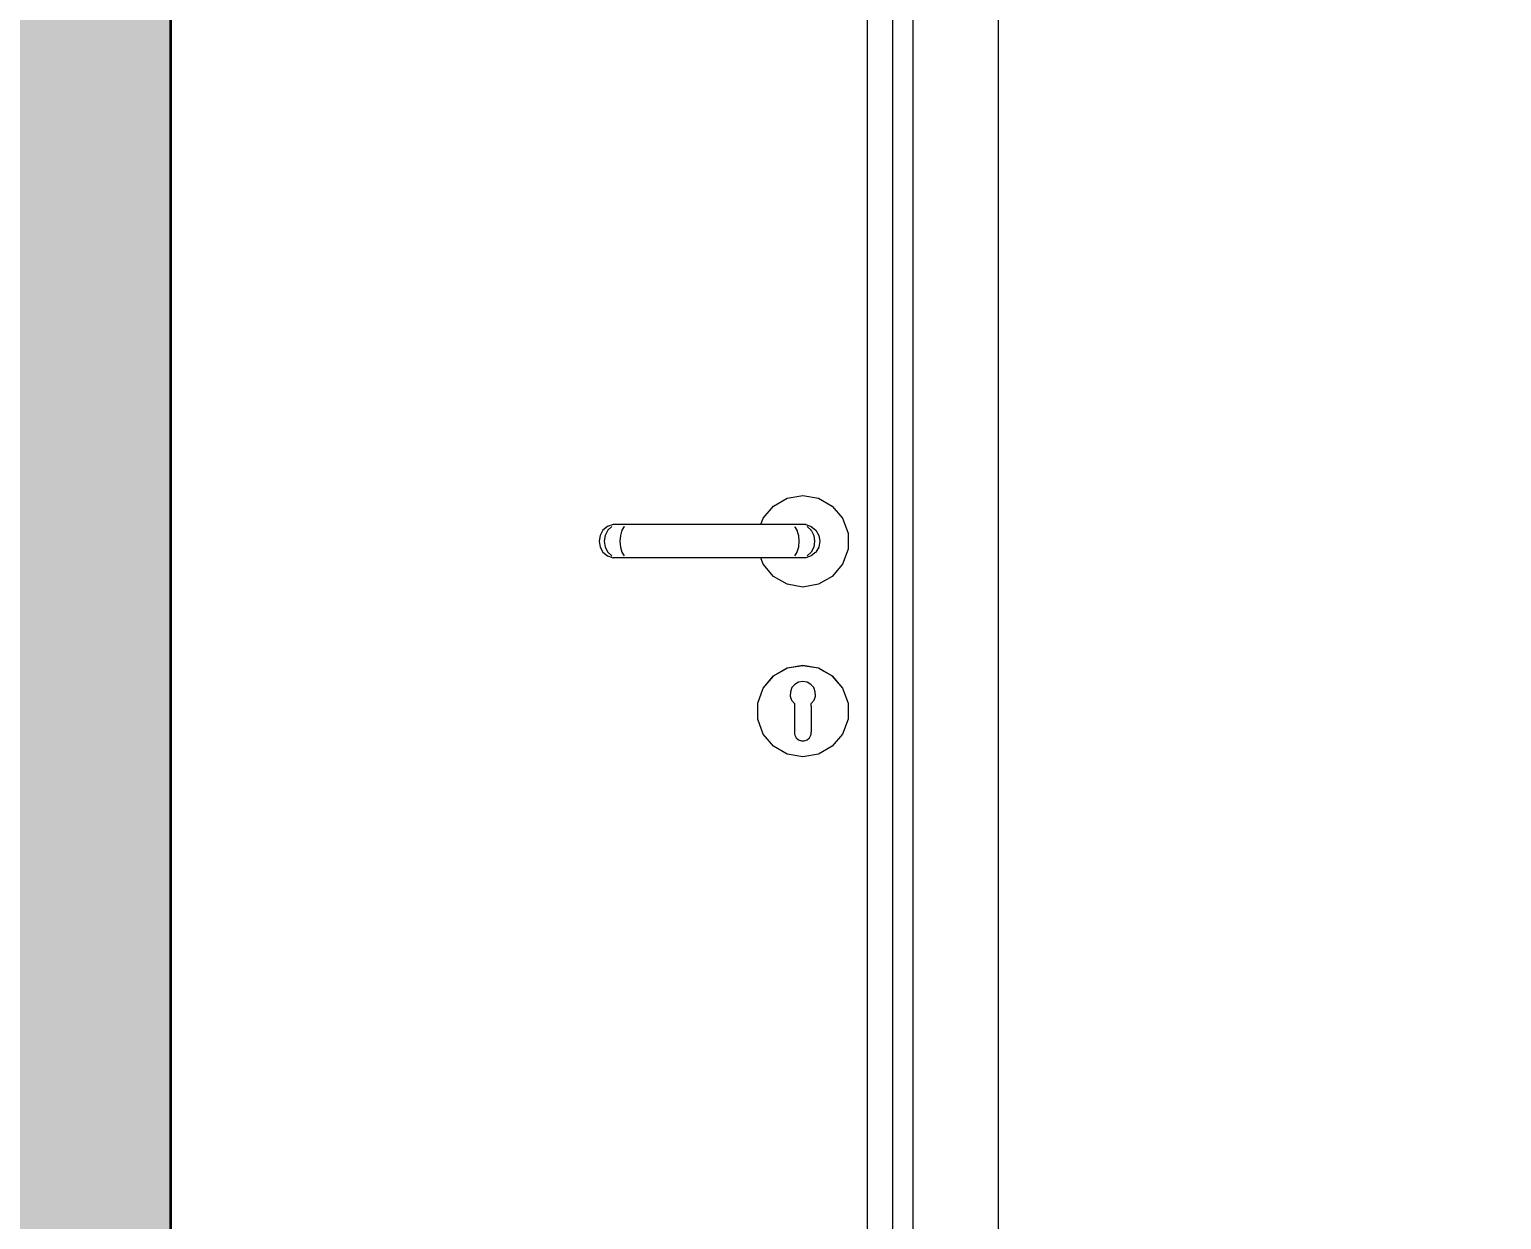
# Model space of a CAD drawing. Header units: millimetres. Extents: x -15634 to 67596, y -3027 to 55843.
# Drawn here: x 3811 to 4678, y 21496 to 22197 of the extents above; entities that cross this region are included whole.
import ezdxf

# ---------------------------------------------------------------- set-up
doc = ezdxf.new("R2010")
doc.units = ezdxf.units.MM
doc.header["$MEASUREMENT"] = 0
doc.set_wipeout_variables(frame=1)
doc.linetypes.add('Wipeout_Contour', pattern=[1000, 0, -1000])
doc.layers.add('Dimensioning - General', color=7, linetype='Continuous')
doc.layers.add('Structural - Bearing', color=7, linetype='Continuous')
for name, color, linetype, lineweight, true_color in [('Dimensioning - General_Pen_No__61', 7, 'Continuous', 20, 0x6a6a6a), ('Dimensioning - General_Pen_No__88', 7, 'Continuous', 20, 0xfd4435), ('Structural - Bearing_Pen_No__82', 7, 'Continuous', 20, 0xaaaaaa)]:
    doc.layers.add(name, color=color, linetype=linetype, lineweight=lineweight, true_color=true_color)
for name, color, linetype, lineweight in [('Structural - Bearing_Pen_No__1', 7, 'Continuous', 13), ('Structural - Bearing_Pen_No__101', 252, 'Continuous', 13), ('Structural - Bearing_Pen_No__7', 7, 'Continuous', 35)]:
    doc.layers.add(name, color=color, linetype=linetype, lineweight=lineweight)
doc.styles.add('GENERATED_STYLE_6', font='calibril.ttf')
doc.dimstyles.new('GENERATED_STYLE__3', dxfattribs={"dimtxt": 195.999997, "dimasz": 106.4, "dimexe": 0.18, "dimexo": 0.0625, "dimgap": 0.09, "dimtad": 1, "dimdec": 0, "dimlfac": 0.1, "dimzin": 0, "dimdsep": 46, "dimtxsty": 'GENERATED_STYLE_6', "dimblk": 'ARROWHEAD_2', "dimblk1": 'ARROWHEAD_2', "dimblk2": 'ARROWHEAD_2', "dimcen": 0.09, "dimse1": 1, "dimse2": 1, "dimclrd": 256, "dimclre": 256, "dimclrt": 256, "dimadec": 0, "dimazin": 0, "dimtfac": 1, "dimtdec": 4, "dimtmove": 0, "dimatfit": 3, "dimfxl": 1, "dimtolj": 1, "dimtzin": 0, "dimarcsym": 0})

# ---------------------------------------------------------------- blocks, each defined once
blk = doc.blocks.new('*D49')
at = {"layer": 'Dimensioning - General_Pen_No__61', "color": 251, "linetype": 'Continuous', "lineweight": 20, "true_color": 0x6a6a6a, "transparency": 16777216}
for p, q in [((27454.43, 23536.02), (27594.43, 23455.19)), ((27629.43, 23495.6), (27419.43, 23495.6)), ((27524.43, 20795.6), (27524.43, 23495.6)), ((27454.43, 20836.02), (27594.43, 20755.19)), ((27629.43, 20795.6), (27419.43, 20795.6))]:
    blk.add_line(p, q, dxfattribs=at)
at = {"layer": 'Dimensioning - General_Pen_No__88', "color": 20, "lineweight": 20, "true_color": 0xfd4435, "transparency": 16777216, "char_height": 196, "attachment_point": 7, "rotation": 90, "style": 'GENERATED_STYLE_6'}
for s, insert in [('\\A1;{\\pql;\\fCalibri Light|b0|i0|c0|p34;20}', (27485.23, 23137.36)), ('\\A1;{\\pql;\\fCalibri Light|b0|i0|c0|p34;270}', (27485.23, 21907.27))]:
    blk.add_mtext(s, dxfattribs=dict(at, insert=insert))
blk = doc.blocks.new('ARROWHEAD_2')
at = {"color": 0, "linetype": 'Continuous', "lineweight": 0}
for p, q in [((-0.3781, -0.655), (0.3781, 0.655)), ((0, 0), (-1, 0))]:
    blk.add_line(p, q, dxfattribs=at)
blk = doc.blocks.new('*D97')
at = {"layer": 'Dimensioning - General_Pen_No__61', "color": 251, "linetype": 'Continuous', "lineweight": 20, "true_color": 0x6a6a6a, "transparency": 16777216}
for p, q in [((28004.43, 23536.02), (28144.43, 23455.19)), ((28179.43, 23495.6), (27969.43, 23495.6)), ((28074.43, 20795.6), (28074.43, 23495.6)), ((28004.43, 20836.02), (28144.43, 20755.19)), ((28179.43, 20795.6), (27969.43, 20795.6))]:
    blk.add_line(p, q, dxfattribs=at)
at = {"layer": 'Dimensioning - General_Pen_No__88', "color": 20, "lineweight": 20, "true_color": 0xfd4435, "transparency": 16777216, "char_height": 196, "attachment_point": 7, "rotation": 90, "style": 'GENERATED_STYLE_6'}
for s, insert in [('\\A1;{\\pql;\\fCalibri Light|b0|i0|c0|p34;20}', (28035.23, 23137.36)), ('\\A1;{\\pql;\\fCalibri Light|b0|i0|c0|p34;270}', (28035.23, 21907.27))]:
    blk.add_mtext(s, dxfattribs=dict(at, insert=insert))
blk = doc.blocks.new('*D127')
at = {"layer": 'Dimensioning - General_Pen_No__61', "color": 251, "linetype": 'Continuous', "lineweight": 20, "true_color": 0x6a6a6a, "transparency": 16777216}
for p, q in [((28554.43, 23736.02), (28694.43, 23655.19)), ((28729.43, 23695.6), (28519.43, 23695.6)), ((28624.43, 20795.6), (28624.43, 23695.6)), ((28554.43, 20836.02), (28694.43, 20755.19)), ((28729.43, 20795.6), (28519.43, 20795.6))]:
    blk.add_line(p, q, dxfattribs=at)
at = {"layer": 'Dimensioning - General_Pen_No__88', "color": 20, "lineweight": 20, "true_color": 0xfd4435, "transparency": 16777216, "insert": (28585.23, 22007.27), "char_height": 196, "attachment_point": 7, "rotation": 90, "style": 'GENERATED_STYLE_6'}
blk.add_mtext('\\A1;{\\pql;\\fCalibri Light|b0|i0|c0|p34;290}', dxfattribs=at)

msp = doc.modelspace()

# ---------------------------------------------------------------- wipeouts: each hides what was drawn before it
at = {"color": 254, "linetype": 'Wipeout_Contour', "lineweight": 0, "ltscale": 89437.517307}
msp.add_wipeout([(4319.37, 20895.6), (4331.37, 20895.6), (4331.37, 22982.6), (4319.37, 22970.6)], dxfattribs=at).dxf.layer = 'Structural - Bearing'
at = {"color": 254, "linetype": 'Wipeout_Contour', "lineweight": 0, "ltscale": 602311.112245}
msp.add_wipeout([(4241.66, 21905.45), (4268.1, 21905.45), (4271.37, 21904.26), (4274.03, 21902.03), (4275.76, 21899.02), (4276.37, 21895.6), (4275.76, 21892.18), (4274.03, 21889.18), (4271.37, 21886.94), (4268.1, 21885.76), (4241.66, 21885.76), (4242.98, 21882.1), (4249.01, 21874.92), (4257.13, 21870.23), (4266.37, 21868.6), (4275.6, 21870.23), (4283.72, 21874.92), (4289.75, 21882.1), (4292.96, 21890.92), (4292.96, 21900.29), (4289.75, 21909.1), (4283.72, 21916.29), (4275.6, 21920.98), (4266.37, 21922.6), (4257.13, 21920.98), (4249.01, 21916.29), (4242.98, 21909.1)], dxfattribs=at).dxf.layer = 'Structural - Bearing'
at = {"color": 254, "linetype": 'Wipeout_Contour', "lineweight": 0, "ltscale": 155553.531269}
msp.add_wipeout([(4259.95, 21809.39), (4260.93, 21810.53), (4257.17, 21820.88), (4249.08, 21816.21), (4259, 21804.39), (4258.98, 21804.44), (4259.04, 21807)], dxfattribs=at).dxf.layer = 'Structural - Bearing'
at = {"color": 254, "linetype": 'Wipeout_Contour', "lineweight": 0, "ltscale": 110961.827872}
msp.add_wipeout([(4257.17, 21770.33), (4261.51, 21782.27), (4261.37, 21783.1), (4261.37, 21789.65), (4249.08, 21775)], dxfattribs=at).dxf.layer = 'Structural - Bearing'

# ---------------------------------------------------------------- next in the draw order: wipeouts: each hides what was drawn before it
at = {"color": 254, "linetype": 'Wipeout_Contour', "lineweight": 0, "ltscale": 89522.578378}
msp.add_wipeout([(4381.37, 20895.6), (4381.37, 23032.6), (4331.37, 22982.6), (4331.37, 20895.6)], dxfattribs=at).dxf.layer = 'Structural - Bearing'
at = {"color": 254, "linetype": 'Wipeout_Contour', "lineweight": 0, "ltscale": 89385.794366}
msp.add_wipeout([(4304.37, 22955.6), (4304.37, 20895.6), (4319.37, 20895.6), (4319.37, 22955.6)], dxfattribs=at).dxf.layer = 'Structural - Bearing'
at = {"color": 254, "linetype": 'Wipeout_Contour', "lineweight": 0, "ltscale": 89267.556088}
msp.add_wipeout([(4265.91, 21905.45), (4268.84, 21904.26), (4271.37, 21904.26), (4268.1, 21905.45)], dxfattribs=at).dxf.layer = 'Structural - Bearing'
at = {"color": 254, "linetype": 'Wipeout_Contour', "lineweight": 0, "ltscale": 89229.098459}
msp.add_wipeout([(4273.32, 21895.6), (4272.78, 21892.18), (4275.76, 21892.18), (4276.37, 21895.6)], dxfattribs=at).dxf.layer = 'Structural - Bearing'
at = {"color": 254, "linetype": 'Wipeout_Contour', "lineweight": 0, "ltscale": 133297.560642}
msp.add_wipeout([(4259.79, 21802.02), (4259, 21804.39), (4249.08, 21816.21), (4243.07, 21809.05), (4261.37, 21798.49), (4261.37, 21800)], dxfattribs=at).dxf.layer = 'Structural - Bearing'

# ---------------------------------------------------------------- next in the draw order: wipeouts: each hides what was drawn before it
at = {"color": 254, "linetype": 'Wipeout_Contour', "lineweight": 0, "ltscale": 89262.990085}
msp.add_wipeout([(4268.84, 21904.26), (4271.23, 21902.03), (4274.03, 21902.03), (4271.37, 21904.26)], dxfattribs=at).dxf.layer = 'Structural - Bearing'
at = {"color": 254, "linetype": 'Wipeout_Contour', "lineweight": 0, "ltscale": 89215.634969}
msp.add_wipeout([(4272.78, 21892.18), (4271.23, 21889.18), (4274.03, 21889.18), (4275.76, 21892.18)], dxfattribs=at).dxf.layer = 'Structural - Bearing'
at = {"color": 254, "linetype": 'Wipeout_Contour', "lineweight": 0, "ltscale": 88917.00672}
msp.add_wipeout([(4249.01, 21816.29), (4249.08, 21816.21), (4257.17, 21820.88), (4257.13, 21820.98)], dxfattribs=at).dxf.layer = 'Structural - Bearing'

# ---------------------------------------------------------------- next in the draw order: wipeouts: each hides what was drawn before it
at = {"color": 254, "linetype": 'Wipeout_Contour', "lineweight": 0, "ltscale": 89254.297847}
msp.add_wipeout([(4271.23, 21902.03), (4272.78, 21899.02), (4275.76, 21899.02), (4274.03, 21902.03)], dxfattribs=at).dxf.layer = 'Structural - Bearing'
at = {"color": 254, "linetype": 'Wipeout_Contour', "lineweight": 0, "ltscale": 89203.754093}
msp.add_wipeout([(4268.84, 21886.94), (4271.37, 21886.94), (4274.03, 21889.18), (4271.23, 21889.18)], dxfattribs=at).dxf.layer = 'Structural - Bearing'
at = {"color": 254, "linetype": 'Wipeout_Contour', "lineweight": 0, "ltscale": 133365.494765}
msp.add_wipeout([(4261.62, 21811.33), (4263.85, 21812.59), (4266.37, 21813.03), (4266.37, 21822.5), (4257.17, 21820.88), (4260.93, 21810.53)], dxfattribs=at).dxf.layer = 'Structural - Bearing'

# ---------------------------------------------------------------- next in the draw order: wipeouts: each hides what was drawn before it
at = {"color": 254, "linetype": 'Wipeout_Contour', "lineweight": 0, "ltscale": 89264.082256}
msp.add_wipeout([(4265.91, 21905.45), (4259.77, 21905.45), (4261.46, 21904.26), (4268.84, 21904.26)], dxfattribs=at).dxf.layer = 'Structural - Bearing'
at = {"color": 254, "linetype": 'Wipeout_Contour', "lineweight": 0, "ltscale": 89242.525812}
msp.add_wipeout([(4272.78, 21899.02), (4273.32, 21895.6), (4276.37, 21895.6), (4275.76, 21899.02)], dxfattribs=at).dxf.layer = 'Structural - Bearing'
at = {"color": 254, "linetype": 'Wipeout_Contour', "lineweight": 0, "ltscale": 89194.89069}
msp.add_wipeout([(4268.84, 21886.94), (4265.91, 21885.76), (4268.1, 21885.76), (4271.37, 21886.94)], dxfattribs=at).dxf.layer = 'Structural - Bearing'
at = {"color": 254, "linetype": 'Wipeout_Contour', "lineweight": 0, "ltscale": 88936.019129}
msp.add_wipeout([(4257.13, 21820.98), (4257.17, 21820.88), (4266.37, 21822.5), (4266.37, 21822.6)], dxfattribs=at).dxf.layer = 'Structural - Bearing'
at = {"color": 254, "linetype": 'Wipeout_Contour', "lineweight": 0, "ltscale": 88846.423712}
msp.add_wipeout([(4261.37, 21796.49), (4261.37, 21798.49), (4243.07, 21809.05), (4239.88, 21800.28)], dxfattribs=at).dxf.layer = 'Structural - Bearing'

# ---------------------------------------------------------------- next in the draw order: wipeouts: each hides what was drawn before it
at = {"color": 254, "linetype": 'Wipeout_Contour', "lineweight": 0, "ltscale": 89258.963155}
msp.add_wipeout([(4268.84, 21904.26), (4261.46, 21904.26), (4262.83, 21902.03), (4271.23, 21902.03)], dxfattribs=at).dxf.layer = 'Structural - Bearing'
at = {"color": 254, "linetype": 'Wipeout_Contour', "lineweight": 0, "ltscale": 89224.437249}
msp.add_wipeout([(4273.32, 21895.6), (4264.04, 21895.6), (4263.73, 21892.18), (4272.78, 21892.18)], dxfattribs=at).dxf.layer = 'Structural - Bearing'
at = {"color": 254, "linetype": 'Wipeout_Contour', "lineweight": 0, "ltscale": 133374.139164}
msp.add_wipeout([(4268.89, 21812.59), (4271.11, 21811.33), (4271.8, 21810.53), (4275.57, 21820.88), (4266.37, 21822.5), (4266.37, 21813.03)], dxfattribs=at).dxf.layer = 'Structural - Bearing'
at = {"color": 254, "linetype": 'Wipeout_Contour', "lineweight": 0, "ltscale": 88888.34358}
msp.add_wipeout([(4242.98, 21809.1), (4243.07, 21809.05), (4249.08, 21816.21), (4249.01, 21816.29)], dxfattribs=at).dxf.layer = 'Structural - Bearing'
at = {"color": 254, "linetype": 'Wipeout_Contour', "lineweight": 0, "ltscale": 88785.308692}
msp.add_wipeout([(4261.37, 21789.65), (4261.37, 21792.72), (4243.07, 21782.15), (4249.08, 21775)], dxfattribs=at).dxf.layer = 'Structural - Bearing'

# ---------------------------------------------------------------- next in the draw order: wipeouts: each hides what was drawn before it
at = {"color": 254, "linetype": 'Wipeout_Contour', "lineweight": 0, "ltscale": 89249.858663}
msp.add_wipeout([(4271.23, 21902.03), (4262.83, 21902.03), (4263.73, 21899.02), (4272.78, 21899.02)], dxfattribs=at).dxf.layer = 'Structural - Bearing'
at = {"color": 254, "linetype": 'Wipeout_Contour', "lineweight": 0, "ltscale": 89211.193878}
msp.add_wipeout([(4272.78, 21892.18), (4263.73, 21892.18), (4262.83, 21889.18), (4271.23, 21889.18)], dxfattribs=at).dxf.layer = 'Structural - Bearing'
at = {"color": 254, "linetype": 'Wipeout_Contour', "lineweight": 0, "ltscale": 88943.095255}
msp.add_wipeout([(4266.37, 21822.6), (4266.37, 21822.5), (4275.57, 21820.88), (4275.6, 21820.98)], dxfattribs=at).dxf.layer = 'Structural - Bearing'
at = {"color": 254, "linetype": 'Wipeout_Contour', "lineweight": 0, "ltscale": 88804.510262}
msp.add_wipeout([(4261.37, 21792.72), (4261.37, 21794.72), (4239.88, 21790.93), (4243.07, 21782.15)], dxfattribs=at).dxf.layer = 'Structural - Bearing'

# ---------------------------------------------------------------- next in the draw order: wipeouts: each hides what was drawn before it
at = {"color": 254, "linetype": 'Wipeout_Contour', "lineweight": 0, "ltscale": 89258.137576}
msp.add_wipeout([(4259.77, 21905.45), (4251.6, 21905.45), (4252.03, 21904.26), (4261.46, 21904.26)], dxfattribs=at).dxf.layer = 'Structural - Bearing'
at = {"color": 254, "linetype": 'Wipeout_Contour', "lineweight": 0, "ltscale": 89237.865297}
msp.add_wipeout([(4272.78, 21899.02), (4263.73, 21899.02), (4264.04, 21895.6), (4273.32, 21895.6)], dxfattribs=at).dxf.layer = 'Structural - Bearing'
at = {"color": 254, "linetype": 'Wipeout_Contour', "lineweight": 0, "ltscale": 89199.724507}
msp.add_wipeout([(4271.23, 21889.18), (4262.83, 21889.18), (4261.46, 21886.94), (4268.84, 21886.94)], dxfattribs=at).dxf.layer = 'Structural - Bearing'
at = {"color": 254, "linetype": 'Wipeout_Contour', "lineweight": 0, "ltscale": 155577.350384}
msp.add_wipeout([(4272.78, 21809.39), (4273.7, 21807), (4273.76, 21804.44), (4273.74, 21804.39), (4283.66, 21816.21), (4275.57, 21820.88), (4271.8, 21810.53)], dxfattribs=at).dxf.layer = 'Structural - Bearing'
at = {"color": 254, "linetype": 'Wipeout_Contour', "lineweight": 0, "ltscale": 88824.884934}
msp.add_wipeout([(4261.37, 21794.72), (4261.37, 21796.49), (4239.88, 21800.28), (4239.88, 21790.93)], dxfattribs=at).dxf.layer = 'Structural - Bearing'
at = {"color": 254, "linetype": 'Wipeout_Contour', "lineweight": 0, "ltscale": 177525.320775}
msp.add_wipeout([(4261.67, 21781.39), (4261.51, 21782.27), (4257.17, 21770.33), (4266.37, 21768.7), (4266.37, 21778.18), (4265.5, 21778.18), (4263.87, 21778.77), (4262.54, 21779.89)], dxfattribs=at).dxf.layer = 'Structural - Bearing'

# ---------------------------------------------------------------- next in the draw order: wipeouts: each hides what was drawn before it
at = {"color": 254, "linetype": 'Wipeout_Contour', "lineweight": 0, "ltscale": 89252.150749}
msp.add_wipeout([(4261.46, 21904.26), (4252.03, 21904.26), (4252.38, 21902.03), (4262.83, 21902.03)], dxfattribs=at).dxf.layer = 'Structural - Bearing'
at = {"color": 254, "linetype": 'Wipeout_Contour', "lineweight": 0, "ltscale": 89216.635606}
msp.add_wipeout([(4252.68, 21895.6), (4252.6, 21892.18), (4263.73, 21892.18), (4264.04, 21895.6)], dxfattribs=at).dxf.layer = 'Structural - Bearing'
at = {"color": 254, "linetype": 'Wipeout_Contour', "lineweight": 0, "ltscale": 89191.414039}
msp.add_wipeout([(4268.84, 21886.94), (4261.46, 21886.94), (4259.77, 21885.76), (4265.91, 21885.76)], dxfattribs=at).dxf.layer = 'Structural - Bearing'
at = {"color": 254, "linetype": 'Wipeout_Contour', "lineweight": 0, "ltscale": 88937.381708}
msp.add_wipeout([(4275.6, 21820.98), (4275.57, 21820.88), (4283.66, 21816.21), (4283.72, 21816.29)], dxfattribs=at).dxf.layer = 'Structural - Bearing'
at = {"color": 254, "linetype": 'Wipeout_Contour', "lineweight": 0, "ltscale": 88853.479689}
msp.add_wipeout([(4239.78, 21800.29), (4239.88, 21800.28), (4243.07, 21809.05), (4242.98, 21809.1)], dxfattribs=at).dxf.layer = 'Structural - Bearing'
at = {"color": 254, "linetype": 'Wipeout_Contour', "lineweight": 0, "ltscale": 177535.752438}
msp.add_wipeout([(4267.24, 21778.18), (4266.37, 21778.18), (4266.37, 21768.7), (4275.57, 21770.33), (4271.22, 21782.27), (4271.07, 21781.39), (4270.2, 21779.89), (4268.87, 21778.77)], dxfattribs=at).dxf.layer = 'Structural - Bearing'
at = {"color": 254, "linetype": 'Wipeout_Contour', "lineweight": 0, "ltscale": 88736.53999}
msp.add_wipeout([(4257.13, 21770.23), (4257.17, 21770.33), (4249.08, 21775), (4249.01, 21774.92)], dxfattribs=at).dxf.layer = 'Structural - Bearing'

# ---------------------------------------------------------------- next in the draw order: wipeouts: each hides what was drawn before it
at = {"color": 254, "linetype": 'Wipeout_Contour', "lineweight": 0, "ltscale": 89242.401472}
msp.add_wipeout([(4262.83, 21902.03), (4252.38, 21902.03), (4252.6, 21899.02), (4263.73, 21899.02)], dxfattribs=at).dxf.layer = 'Structural - Bearing'
at = {"color": 254, "linetype": 'Wipeout_Contour', "lineweight": 0, "ltscale": 89203.733487}
msp.add_wipeout([(4252.38, 21889.18), (4262.83, 21889.18), (4263.73, 21892.18), (4252.6, 21892.18)], dxfattribs=at).dxf.layer = 'Structural - Bearing'
at = {"color": 254, "linetype": 'Wipeout_Contour', "lineweight": 0, "ltscale": 133322.769337}
msp.add_wipeout([(4272.95, 21802.02), (4271.37, 21800), (4271.37, 21798.49), (4289.66, 21809.05), (4283.66, 21816.21), (4273.74, 21804.39)], dxfattribs=at).dxf.layer = 'Structural - Bearing'
at = {"color": 254, "linetype": 'Wipeout_Contour', "lineweight": 0, "ltscale": 110978.158154}
msp.add_wipeout([(4283.66, 21775), (4271.37, 21789.65), (4271.37, 21783.1), (4271.22, 21782.27), (4275.57, 21770.33)], dxfattribs=at).dxf.layer = 'Structural - Bearing'
at = {"color": 254, "linetype": 'Wipeout_Contour', "lineweight": 0, "ltscale": 88754.390271}
msp.add_wipeout([(4249.01, 21774.92), (4249.08, 21775), (4243.07, 21782.15), (4242.98, 21782.1)], dxfattribs=at).dxf.layer = 'Structural - Bearing'
at = {"color": 254, "linetype": 'Wipeout_Contour', "lineweight": 0, "ltscale": 88730.813549}
msp.add_wipeout([(4266.37, 21768.6), (4266.37, 21768.7), (4257.17, 21770.33), (4257.13, 21770.23)], dxfattribs=at).dxf.layer = 'Structural - Bearing'

# ---------------------------------------------------------------- next in the draw order: wipeouts: each hides what was drawn before it
at = {"color": 254, "linetype": 'Wipeout_Contour', "lineweight": 0, "ltscale": 89224.212791}
msp.add_wipeout([(4251.6, 21905.45), (4171.14, 21905.45), (4170.71, 21904.26), (4252.03, 21904.26)], dxfattribs=at).dxf.layer = 'Structural - Bearing'
at = {"color": 254, "linetype": 'Wipeout_Contour', "lineweight": 0, "ltscale": 89230.064815}
msp.add_wipeout([(4263.73, 21899.02), (4252.6, 21899.02), (4252.68, 21895.6), (4264.04, 21895.6)], dxfattribs=at).dxf.layer = 'Structural - Bearing'
at = {"color": 254, "linetype": 'Wipeout_Contour', "lineweight": 0, "ltscale": 89192.907613}
msp.add_wipeout([(4262.83, 21889.18), (4252.38, 21889.18), (4252.03, 21886.94), (4261.46, 21886.94)], dxfattribs=at).dxf.layer = 'Structural - Bearing'
at = {"color": 254, "linetype": 'Wipeout_Contour', "lineweight": 0, "ltscale": 88919.567025}
msp.add_wipeout([(4283.72, 21816.29), (4283.66, 21816.21), (4289.66, 21809.05), (4289.75, 21809.1)], dxfattribs=at).dxf.layer = 'Structural - Bearing'
at = {"color": 254, "linetype": 'Wipeout_Contour', "lineweight": 0, "ltscale": 88782.205288}
msp.add_wipeout([(4242.98, 21782.1), (4243.07, 21782.15), (4239.88, 21790.93), (4239.78, 21790.92)], dxfattribs=at).dxf.layer = 'Structural - Bearing'
at = {"color": 254, "linetype": 'Wipeout_Contour', "lineweight": 0, "ltscale": 88737.90556}
msp.add_wipeout([(4275.6, 21770.23), (4275.57, 21770.33), (4266.37, 21768.7), (4266.37, 21768.6)], dxfattribs=at).dxf.layer = 'Structural - Bearing'

# ---------------------------------------------------------------- next in the draw order: wipeouts: each hides what was drawn before it
at = {"color": 254, "linetype": 'Wipeout_Contour', "lineweight": 0, "ltscale": 89217.498155}
msp.add_wipeout([(4252.03, 21904.26), (4170.71, 21904.26), (4170.36, 21902.03), (4252.38, 21902.03)], dxfattribs=at).dxf.layer = 'Structural - Bearing'
at = {"color": 254, "linetype": 'Wipeout_Contour', "lineweight": 0, "ltscale": 89181.150777}
msp.add_wipeout([(4252.68, 21895.6), (4170.05, 21895.6), (4170.13, 21892.18), (4252.6, 21892.18)], dxfattribs=at).dxf.layer = 'Structural - Bearing'
at = {"color": 254, "linetype": 'Wipeout_Contour', "lineweight": 0, "ltscale": 89185.464537}
msp.add_wipeout([(4261.46, 21886.94), (4252.03, 21886.94), (4251.6, 21885.76), (4259.77, 21885.76)], dxfattribs=at).dxf.layer = 'Structural - Bearing'
at = {"color": 254, "linetype": 'Wipeout_Contour', "lineweight": 0, "ltscale": 88869.443387}
msp.add_wipeout([(4271.37, 21798.49), (4271.37, 21796.49), (4292.86, 21800.28), (4289.66, 21809.05)], dxfattribs=at).dxf.layer = 'Structural - Bearing'
at = {"color": 254, "linetype": 'Wipeout_Contour', "lineweight": 0, "ltscale": 88816.619878}
msp.add_wipeout([(4239.78, 21790.92), (4239.88, 21790.93), (4239.88, 21800.28), (4239.78, 21800.29)], dxfattribs=at).dxf.layer = 'Structural - Bearing'

# ---------------------------------------------------------------- next in the draw order: wipeouts: each hides what was drawn before it
at = {"color": 254, "linetype": 'Wipeout_Contour', "lineweight": 0, "ltscale": 89207.208637}
msp.add_wipeout([(4170.13, 21899.02), (4252.6, 21899.02), (4252.38, 21902.03), (4170.36, 21902.03)], dxfattribs=at).dxf.layer = 'Structural - Bearing'
at = {"color": 254, "linetype": 'Wipeout_Contour', "lineweight": 0, "ltscale": 89168.525413}
msp.add_wipeout([(4170.13, 21892.18), (4170.36, 21889.18), (4252.38, 21889.18), (4252.6, 21892.18)], dxfattribs=at).dxf.layer = 'Structural - Bearing'
at = {"color": 254, "linetype": 'Wipeout_Contour', "lineweight": 0, "ltscale": 88891.793656}
msp.add_wipeout([(4289.75, 21809.1), (4289.66, 21809.05), (4292.86, 21800.28), (4292.96, 21800.29)], dxfattribs=at).dxf.layer = 'Structural - Bearing'

# ---------------------------------------------------------------- next in the draw order: wipeouts: each hides what was drawn before it
at = {"color": 254, "linetype": 'Wipeout_Contour', "lineweight": 0, "ltscale": 89190.358}
msp.add_wipeout([(4171.14, 21905.45), (4162.97, 21905.45), (4161.28, 21904.26), (4170.71, 21904.26)], dxfattribs=at).dxf.layer = 'Structural - Bearing'
at = {"color": 254, "linetype": 'Wipeout_Contour', "lineweight": 0, "ltscale": 89194.585319}
msp.add_wipeout([(4252.6, 21899.02), (4170.13, 21899.02), (4170.05, 21895.6), (4252.68, 21895.6)], dxfattribs=at).dxf.layer = 'Structural - Bearing'
at = {"color": 254, "linetype": 'Wipeout_Contour', "lineweight": 0, "ltscale": 89158.232017}
msp.add_wipeout([(4252.38, 21889.18), (4170.36, 21889.18), (4170.71, 21886.94), (4252.03, 21886.94)], dxfattribs=at).dxf.layer = 'Structural - Bearing'
at = {"color": 254, "linetype": 'Wipeout_Contour', "lineweight": 0, "ltscale": 88849.082701}
msp.add_wipeout([(4271.37, 21796.49), (4271.37, 21794.72), (4292.86, 21790.93), (4292.86, 21800.28)], dxfattribs=at).dxf.layer = 'Structural - Bearing'

# ---------------------------------------------------------------- next in the draw order: wipeouts: each hides what was drawn before it
at = {"color": 254, "linetype": 'Wipeout_Contour', "lineweight": 0, "ltscale": 89182.925936}
msp.add_wipeout([(4170.71, 21904.26), (4161.28, 21904.26), (4159.9, 21902.03), (4170.36, 21902.03)], dxfattribs=at).dxf.layer = 'Structural - Bearing'
at = {"color": 254, "linetype": 'Wipeout_Contour', "lineweight": 0, "ltscale": 89145.758447}
msp.add_wipeout([(4170.05, 21895.6), (4158.69, 21895.6), (4159, 21892.18), (4170.13, 21892.18)], dxfattribs=at).dxf.layer = 'Structural - Bearing'
at = {"color": 254, "linetype": 'Wipeout_Contour', "lineweight": 0, "ltscale": 89151.512109}
msp.add_wipeout([(4252.03, 21886.94), (4170.71, 21886.94), (4171.14, 21885.76), (4251.6, 21885.76)], dxfattribs=at).dxf.layer = 'Structural - Bearing'
at = {"color": 254, "linetype": 'Wipeout_Contour', "lineweight": 0, "ltscale": 88827.54516}
msp.add_wipeout([(4271.37, 21794.72), (4271.37, 21792.72), (4289.66, 21782.15), (4292.86, 21790.93)], dxfattribs=at).dxf.layer = 'Structural - Bearing'

# ---------------------------------------------------------------- next in the draw order: wipeouts: each hides what was drawn before it
at = {"color": 254, "linetype": 'Wipeout_Contour', "lineweight": 0, "ltscale": 89172.104072}
msp.add_wipeout([(4159.9, 21902.03), (4159, 21899.02), (4170.13, 21899.02), (4170.36, 21902.03)], dxfattribs=at).dxf.layer = 'Structural - Bearing'
at = {"color": 254, "linetype": 'Wipeout_Contour', "lineweight": 0, "ltscale": 89133.405645}
msp.add_wipeout([(4159, 21892.18), (4159.9, 21889.18), (4170.36, 21889.18), (4170.13, 21892.18)], dxfattribs=at).dxf.layer = 'Structural - Bearing'
at = {"color": 254, "linetype": 'Wipeout_Contour', "lineweight": 0, "ltscale": 88804.882341}
msp.add_wipeout([(4271.37, 21792.72), (4271.37, 21789.65), (4283.66, 21775), (4289.66, 21782.15)], dxfattribs=at).dxf.layer = 'Structural - Bearing'

# ---------------------------------------------------------------- next in the draw order: wipeouts: each hides what was drawn before it
at = {"color": 254, "linetype": 'Wipeout_Contour', "lineweight": 0, "ltscale": 89184.54348}
msp.add_wipeout([(4162.97, 21905.45), (4156.82, 21905.45), (4153.89, 21904.26), (4161.28, 21904.26)], dxfattribs=at).dxf.layer = 'Structural - Bearing'
at = {"color": 254, "linetype": 'Wipeout_Contour', "lineweight": 0, "ltscale": 89159.19831}
msp.add_wipeout([(4159, 21899.02), (4158.69, 21895.6), (4170.05, 21895.6), (4170.13, 21899.02)], dxfattribs=at).dxf.layer = 'Structural - Bearing'
at = {"color": 254, "linetype": 'Wipeout_Contour', "lineweight": 0, "ltscale": 89123.636845}
msp.add_wipeout([(4170.36, 21889.18), (4159.9, 21889.18), (4161.28, 21886.94), (4170.71, 21886.94)], dxfattribs=at).dxf.layer = 'Structural - Bearing'
at = {"color": 254, "linetype": 'Wipeout_Contour', "lineweight": 0, "ltscale": 88857.407135}
msp.add_wipeout([(4292.96, 21800.29), (4292.86, 21800.28), (4292.86, 21790.93), (4292.96, 21790.92)], dxfattribs=at).dxf.layer = 'Structural - Bearing'
at = {"color": 254, "linetype": 'Wipeout_Contour', "lineweight": 0, "ltscale": 88756.95515}
msp.add_wipeout([(4283.72, 21774.92), (4283.66, 21775), (4275.57, 21770.33), (4275.6, 21770.23)], dxfattribs=at).dxf.layer = 'Structural - Bearing'

# ---------------------------------------------------------------- next in the draw order: wipeouts: each hides what was drawn before it
at = {"color": 254, "linetype": 'Wipeout_Contour', "lineweight": 0, "ltscale": 89176.267222}
msp.add_wipeout([(4161.28, 21904.26), (4153.89, 21904.26), (4151.51, 21902.03), (4159.9, 21902.03)], dxfattribs=at).dxf.layer = 'Structural - Bearing'
at = {"color": 254, "linetype": 'Wipeout_Contour', "lineweight": 0, "ltscale": 89138.138656}
msp.add_wipeout([(4158.69, 21895.6), (4149.41, 21895.6), (4149.95, 21892.18), (4159, 21892.18)], dxfattribs=at).dxf.layer = 'Structural - Bearing'
at = {"color": 254, "linetype": 'Wipeout_Contour', "lineweight": 0, "ltscale": 89117.629727}
msp.add_wipeout([(4170.71, 21886.94), (4161.28, 21886.94), (4162.97, 21885.76), (4171.14, 21885.76)], dxfattribs=at).dxf.layer = 'Structural - Bearing'
at = {"color": 254, "linetype": 'Wipeout_Contour', "lineweight": 0, "ltscale": 599695.018933}
msp.add_wipeout([(4259.04, 21807), (4258.98, 21804.44), (4259.79, 21802.02), (4261.37, 21800), (4261.37, 21783.1), (4261.67, 21781.39), (4262.54, 21779.89), (4263.87, 21778.77), (4265.5, 21778.18), (4267.24, 21778.18), (4268.87, 21778.77), (4270.2, 21779.89), (4271.07, 21781.39), (4271.37, 21783.1), (4271.37, 21800), (4272.95, 21802.02), (4273.74, 21804.39), (4273.76, 21804.44), (4273.7, 21807), (4272.78, 21809.39), (4271.8, 21810.53), (4271.11, 21811.33), (4268.89, 21812.59), (4266.37, 21813.03), (4263.85, 21812.59), (4261.62, 21811.33), (4259.95, 21809.39)], dxfattribs=at).dxf.layer = 'Structural - Bearing'
at = {"color": 254, "linetype": 'Wipeout_Contour', "lineweight": 0, "ltscale": 88820.549077}
msp.add_wipeout([(4292.96, 21790.92), (4292.86, 21790.93), (4289.66, 21782.15), (4289.75, 21782.1)], dxfattribs=at).dxf.layer = 'Structural - Bearing'

# ---------------------------------------------------------------- next in the draw order: wipeouts: each hides what was drawn before it
at = {"color": 254, "linetype": 'Wipeout_Contour', "lineweight": 0, "ltscale": 89164.81878}
msp.add_wipeout([(4159.9, 21902.03), (4151.51, 21902.03), (4149.95, 21899.02), (4159, 21899.02)], dxfattribs=at).dxf.layer = 'Structural - Bearing'
at = {"color": 254, "linetype": 'Wipeout_Contour', "lineweight": 0, "ltscale": 89126.117222}
msp.add_wipeout([(4159, 21892.18), (4149.95, 21892.18), (4151.51, 21889.18), (4159.9, 21889.18)], dxfattribs=at).dxf.layer = 'Structural - Bearing'
at = {"color": 254, "linetype": 'Wipeout_Contour', "lineweight": 0, "ltscale": 88785.659392}
msp.add_wipeout([(4289.75, 21782.1), (4289.66, 21782.15), (4283.66, 21775), (4283.72, 21774.92)], dxfattribs=at).dxf.layer = 'Structural - Bearing'

# ---------------------------------------------------------------- next in the draw order: wipeouts: each hides what was drawn before it
at = {"color": 254, "linetype": 'Wipeout_Contour', "lineweight": 0, "ltscale": 89181.154478}
msp.add_wipeout([(4154.63, 21905.45), (4151.37, 21904.26), (4153.89, 21904.26), (4156.82, 21905.45)], dxfattribs=at).dxf.layer = 'Structural - Bearing'
at = {"color": 254, "linetype": 'Wipeout_Contour', "lineweight": 0, "ltscale": 89151.579655}
msp.add_wipeout([(4159, 21899.02), (4149.95, 21899.02), (4149.41, 21895.6), (4158.69, 21895.6)], dxfattribs=at).dxf.layer = 'Structural - Bearing'
at = {"color": 254, "linetype": 'Wipeout_Contour', "lineweight": 0, "ltscale": 89116.973738}
msp.add_wipeout([(4159.9, 21889.18), (4151.51, 21889.18), (4153.89, 21886.94), (4161.28, 21886.94)], dxfattribs=at).dxf.layer = 'Structural - Bearing'

# ---------------------------------------------------------------- next in the draw order: wipeouts: each hides what was drawn before it
at = {"color": 254, "linetype": 'Wipeout_Contour', "lineweight": 0, "ltscale": 89172.342585}
msp.add_wipeout([(4148.71, 21902.03), (4151.51, 21902.03), (4153.89, 21904.26), (4151.37, 21904.26)], dxfattribs=at).dxf.layer = 'Structural - Bearing'
at = {"color": 254, "linetype": 'Wipeout_Contour', "lineweight": 0, "ltscale": 89133.601015}
msp.add_wipeout([(4149.41, 21895.6), (4146.37, 21895.6), (4146.97, 21892.18), (4149.95, 21892.18)], dxfattribs=at).dxf.layer = 'Structural - Bearing'
at = {"color": 254, "linetype": 'Wipeout_Contour', "lineweight": 0, "ltscale": 89111.810484}
msp.add_wipeout([(4161.28, 21886.94), (4153.89, 21886.94), (4156.82, 21885.76), (4162.97, 21885.76)], dxfattribs=at).dxf.layer = 'Structural - Bearing'

# ---------------------------------------------------------------- next in the draw order: wipeouts: each hides what was drawn before it
at = {"color": 254, "linetype": 'Wipeout_Contour', "lineweight": 0, "ltscale": 89160.495582}
msp.add_wipeout([(4148.71, 21902.03), (4146.97, 21899.02), (4149.95, 21899.02), (4151.51, 21902.03)], dxfattribs=at).dxf.layer = 'Structural - Bearing'
at = {"color": 254, "linetype": 'Wipeout_Contour', "lineweight": 0, "ltscale": 89121.792163}
msp.add_wipeout([(4146.97, 21892.18), (4148.71, 21889.18), (4151.51, 21889.18), (4149.95, 21892.18)], dxfattribs=at).dxf.layer = 'Structural - Bearing'

# ---------------------------------------------------------------- next in the draw order: wipeouts: each hides what was drawn before it
at = {"color": 254, "linetype": 'Wipeout_Contour', "lineweight": 0, "ltscale": 89147.042692}
msp.add_wipeout([(4146.97, 21899.02), (4146.37, 21895.6), (4149.41, 21895.6), (4149.95, 21899.02)], dxfattribs=at).dxf.layer = 'Structural - Bearing'
at = {"color": 254, "linetype": 'Wipeout_Contour', "lineweight": 0, "ltscale": 89113.046507}
msp.add_wipeout([(4148.71, 21889.18), (4151.37, 21886.94), (4153.89, 21886.94), (4151.51, 21889.18)], dxfattribs=at).dxf.layer = 'Structural - Bearing'

# ---------------------------------------------------------------- next in the draw order: wipeouts: each hides what was drawn before it
at = {"color": 254, "linetype": 'Wipeout_Contour', "lineweight": 0, "ltscale": 89108.418725}
msp.add_wipeout([(4151.37, 21886.94), (4154.63, 21885.76), (4156.82, 21885.76), (4153.89, 21886.94)], dxfattribs=at).dxf.layer = 'Structural - Bearing'

# ---------------------------------------------------------------- next in the draw order: wipeouts: each hides what was drawn before it
at = {"color": 254, "linetype": 'Wipeout_Contour', "lineweight": 0, "ltscale": 179881.220491}
msp.add_wipeout([(3894.37, 20895.6), (3894.37, 20795.6), (5194.37, 20795.6), (5194.37, 23495.6), (3894.37, 23495.6), (3894.37, 23032.6), (4381.37, 23032.6), (4381.37, 20895.6)], dxfattribs=at).dxf.layer = 'Structural - Bearing'

# ---------------------------------------------------------------- next in the draw order: hatches: boundary and pattern name
at = {"layer": 'Structural - Bearing_Pen_No__101', "linetype": 'Continuous', "lineweight": 13}
msp.add_hatch(color=252, dxfattribs=at).paths.add_polyline_path([(3774.37, 20795.6), (3894.37, 20795.6), (3894.37, 23695.6), (3774.37, 23695.6)])

# ---------------------------------------------------------------- next in the draw order: linework, layer by layer
at = {"layer": 'Structural - Bearing_Pen_No__1', "color": 7, "linetype": 'Continuous', "lineweight": 13}
msp.add_line((3894.37, 20795.6), (3894.37, 23695.6), dxfattribs=at)
at = {"layer": 'Structural - Bearing_Pen_No__7', "color": 7, "linetype": 'Continuous', "lineweight": 35, "flags": 128}
msp.add_lwpolyline([(3774.37, 20795.6), (3894.37, 20795.6), (3894.37, 23695.6), (3774.37, 23695.6)], close=True, dxfattribs=at)
at = {"layer": 'Structural - Bearing_Pen_No__82', "color": 253, "linetype": 'Continuous', "lineweight": 20, "true_color": 0xaaaaaa}
for p, q in [((4381.37, 23032.6), (4381.37, 20895.6)), ((4331.37, 20895.6), (4331.37, 22982.6)), ((4319.37, 20895.6), (4319.37, 22970.6)), ((4304.37, 20895.6), (4304.37, 22955.6)), ((4249.01, 21916.29), (4257.13, 21920.98)), ((4257.13, 21920.98), (4266.37, 21922.6)), ((4266.37, 21922.6), (4275.6, 21920.98)), ((4275.6, 21920.98), (4283.72, 21916.29)), ((4241.66, 21905.45), (4242.98, 21909.1)), ((4242.98, 21909.1), (4249.01, 21916.29)), ((4283.72, 21916.29), (4289.75, 21909.1)), ((4289.75, 21909.1), (4292.96, 21900.29)), ((4148.71, 21902.03), (4146.97, 21899.02)), ((4151.37, 21904.26), (4148.71, 21902.03)), ((4151.51, 21902.03), (4149.95, 21899.02)), ((4154.63, 21905.45), (4151.37, 21904.26)), ((4153.89, 21904.26), (4151.51, 21902.03)), ((4156.82, 21905.45), (4154.63, 21905.45)), ((4162.97, 21905.45), (4156.82, 21905.45)), ((4159.9, 21902.03), (4159, 21899.02)), ((4161.28, 21904.26), (4159.9, 21902.03)), ((4171.14, 21905.45), (4162.97, 21905.45)), ((4251.6, 21905.45), (4171.14, 21905.45)), ((4259.77, 21905.45), (4251.6, 21905.45)), ((4265.91, 21905.45), (4259.77, 21905.45)), ((4261.46, 21904.26), (4262.83, 21902.03)), ((4262.83, 21902.03), (4263.73, 21899.02)), ((4268.1, 21905.45), (4265.91, 21905.45)), ((4268.1, 21905.45), (4271.37, 21904.26)), ((4268.84, 21904.26), (4271.23, 21902.03)), ((4271.23, 21902.03), (4272.78, 21899.02)), ((4271.37, 21904.26), (4274.03, 21902.03)), ((4274.03, 21902.03), (4275.76, 21899.02)), ((4146.97, 21899.02), (4146.37, 21895.6)), ((4146.37, 21895.6), (4146.97, 21892.18)), ((4146.97, 21892.18), (4148.71, 21889.18)), ((4149.95, 21899.02), (4149.41, 21895.6)), ((4149.41, 21895.6), (4149.95, 21892.18)), ((4149.95, 21892.18), (4151.51, 21889.18)), ((4159, 21899.02), (4158.69, 21895.6)), ((4158.69, 21895.6), (4159, 21892.18)), ((4159, 21892.18), (4159.9, 21889.18)), ((4263.73, 21892.18), (4262.83, 21889.18)), ((4263.73, 21899.02), (4264.04, 21895.6)), ((4264.04, 21895.6), (4263.73, 21892.18)), ((4272.78, 21892.18), (4271.23, 21889.18)), ((4272.78, 21899.02), (4273.32, 21895.6)), ((4273.32, 21895.6), (4272.78, 21892.18)), ((4275.76, 21892.18), (4274.03, 21889.18)), ((4275.76, 21899.02), (4276.37, 21895.6)), ((4276.37, 21895.6), (4275.76, 21892.18)), ((4292.96, 21900.29), (4292.96, 21890.92)), ((4148.71, 21889.18), (4151.37, 21886.94)), ((4151.37, 21886.94), (4154.63, 21885.76)), ((4151.51, 21889.18), (4153.89, 21886.94)), ((4156.82, 21885.76), (4154.63, 21885.76)), ((4162.97, 21885.76), (4156.82, 21885.76)), ((4159.9, 21889.18), (4161.28, 21886.94)), ((4171.14, 21885.76), (4162.97, 21885.76)), ((4251.6, 21885.76), (4171.14, 21885.76)), ((4242.98, 21882.1), (4241.66, 21885.76)), ((4259.77, 21885.76), (4251.6, 21885.76)), ((4265.91, 21885.76), (4259.77, 21885.76)), ((4262.83, 21889.18), (4261.46, 21886.94)), ((4268.1, 21885.76), (4265.91, 21885.76)), ((4271.37, 21886.94), (4268.1, 21885.76)), ((4271.23, 21889.18), (4268.84, 21886.94)), ((4274.03, 21889.18), (4271.37, 21886.94)), ((4292.96, 21890.92), (4289.75, 21882.1)), ((4249.01, 21874.92), (4242.98, 21882.1)), ((4257.13, 21870.23), (4249.01, 21874.92)), ((4283.72, 21874.92), (4275.6, 21870.23)), ((4289.75, 21882.1), (4283.72, 21874.92)), ((4266.37, 21868.6), (4257.13, 21870.23)), ((4275.6, 21870.23), (4266.37, 21868.6)), ((4257.13, 21820.98), (4266.37, 21822.6)), ((4266.37, 21822.6), (4275.6, 21820.98)), ((4242.98, 21809.1), (4249.01, 21816.29)), ((4249.01, 21816.29), (4257.13, 21820.98)), ((4275.6, 21820.98), (4283.72, 21816.29)), ((4283.72, 21816.29), (4289.75, 21809.1)), ((4239.78, 21800.29), (4242.98, 21809.1)), ((4259.04, 21807), (4258.98, 21804.44)), ((4259.95, 21809.39), (4259.04, 21807)), ((4260.93, 21810.53), (4259.95, 21809.39)), ((4260.93, 21810.53), (4261.62, 21811.33)), ((4263.85, 21812.59), (4261.62, 21811.33)), ((4266.37, 21813.03), (4263.85, 21812.59)), ((4268.89, 21812.59), (4266.37, 21813.03)), ((4271.11, 21811.33), (4268.89, 21812.59)), ((4271.8, 21810.53), (4271.11, 21811.33)), ((4271.8, 21810.53), (4272.78, 21809.39)), ((4273.7, 21807), (4272.78, 21809.39)), ((4273.76, 21804.44), (4273.7, 21807)), ((4289.75, 21809.1), (4292.96, 21800.29)), ((4239.78, 21790.92), (4239.78, 21800.29)), ((4259, 21804.39), (4259.79, 21802.02)), ((4259.79, 21802.02), (4261.37, 21800)), ((4261.37, 21800), (4261.37, 21798.49)), ((4261.37, 21798.49), (4261.37, 21796.49)), ((4261.37, 21796.49), (4261.37, 21794.72)), ((4271.37, 21800), (4272.95, 21802.02)), ((4271.37, 21798.49), (4271.37, 21800)), ((4271.37, 21798.49), (4271.37, 21796.49)), ((4271.37, 21796.49), (4271.37, 21794.72)), ((4272.95, 21802.02), (4273.74, 21804.39)), ((4292.96, 21800.29), (4292.96, 21790.92)), ((4242.98, 21782.1), (4239.78, 21790.92)), ((4261.37, 21794.72), (4261.37, 21792.72)), ((4261.37, 21792.72), (4261.37, 21789.65)), ((4261.37, 21789.65), (4261.37, 21783.1)), ((4271.37, 21794.72), (4271.37, 21792.72)), ((4271.37, 21792.72), (4271.37, 21789.65)), ((4271.37, 21789.65), (4271.37, 21783.1)), ((4292.96, 21790.92), (4289.75, 21782.1)), ((4249.01, 21774.92), (4242.98, 21782.1)), ((4261.37, 21783.1), (4261.51, 21782.27)), ((4261.51, 21782.27), (4261.67, 21781.39)), ((4261.67, 21781.39), (4262.54, 21779.89)), ((4262.54, 21779.89), (4263.87, 21778.77)), ((4268.87, 21778.77), (4270.2, 21779.89)), ((4270.2, 21779.89), (4271.07, 21781.39)), ((4271.07, 21781.39), (4271.22, 21782.27)), ((4271.22, 21782.27), (4271.37, 21783.1)), ((4289.75, 21782.1), (4283.72, 21774.92)), ((4257.13, 21770.23), (4249.01, 21774.92)), ((4263.87, 21778.77), (4265.5, 21778.18)), ((4265.5, 21778.18), (4266.37, 21778.18)), ((4266.37, 21778.18), (4267.24, 21778.18)), ((4267.24, 21778.18), (4268.87, 21778.77)), ((4283.72, 21774.92), (4275.6, 21770.23)), ((4266.37, 21768.6), (4257.13, 21770.23)), ((4275.6, 21770.23), (4266.37, 21768.6))]:
    msp.add_line(p, q, dxfattribs=at)

# ---------------------------------------------------------------- next in the draw order: dimensions: what is measured, and where the dimension line sits
at = {"layer": 'Dimensioning - General', "color": 251, "linetype": 'Continuous', "lineweight": 20, "true_color": 0x6a6a6a}
for base, p1, p2, picture, middle in [((28624.43, 23695.6), (2538.55, 20795.6), (2464.76, 23695.6), '*D127', (28487.23, 22231.4)), ((28074.43, 23495.6), (-158.45, 20795.6), (-306.03, 23495.6), '*D97', (27937.23, 22131.4)), ((27524.43, 23495.6), (162.53, 20795.6), (229.44, 23495.6), '*D49', (27387.23, 22131.4))]:
    dim = msp.add_linear_dim(base=base, p1=p1, p2=p2, angle=90, dimstyle='GENERATED_STYLE__3', dxfattribs=at)
    dim.commit()
    dim.dimension.update_dxf_attribs({"geometry": picture, "text_midpoint": middle, "dimtype": 160, "text_rotation": 90})

doc.saveas('drawing.dxf')
